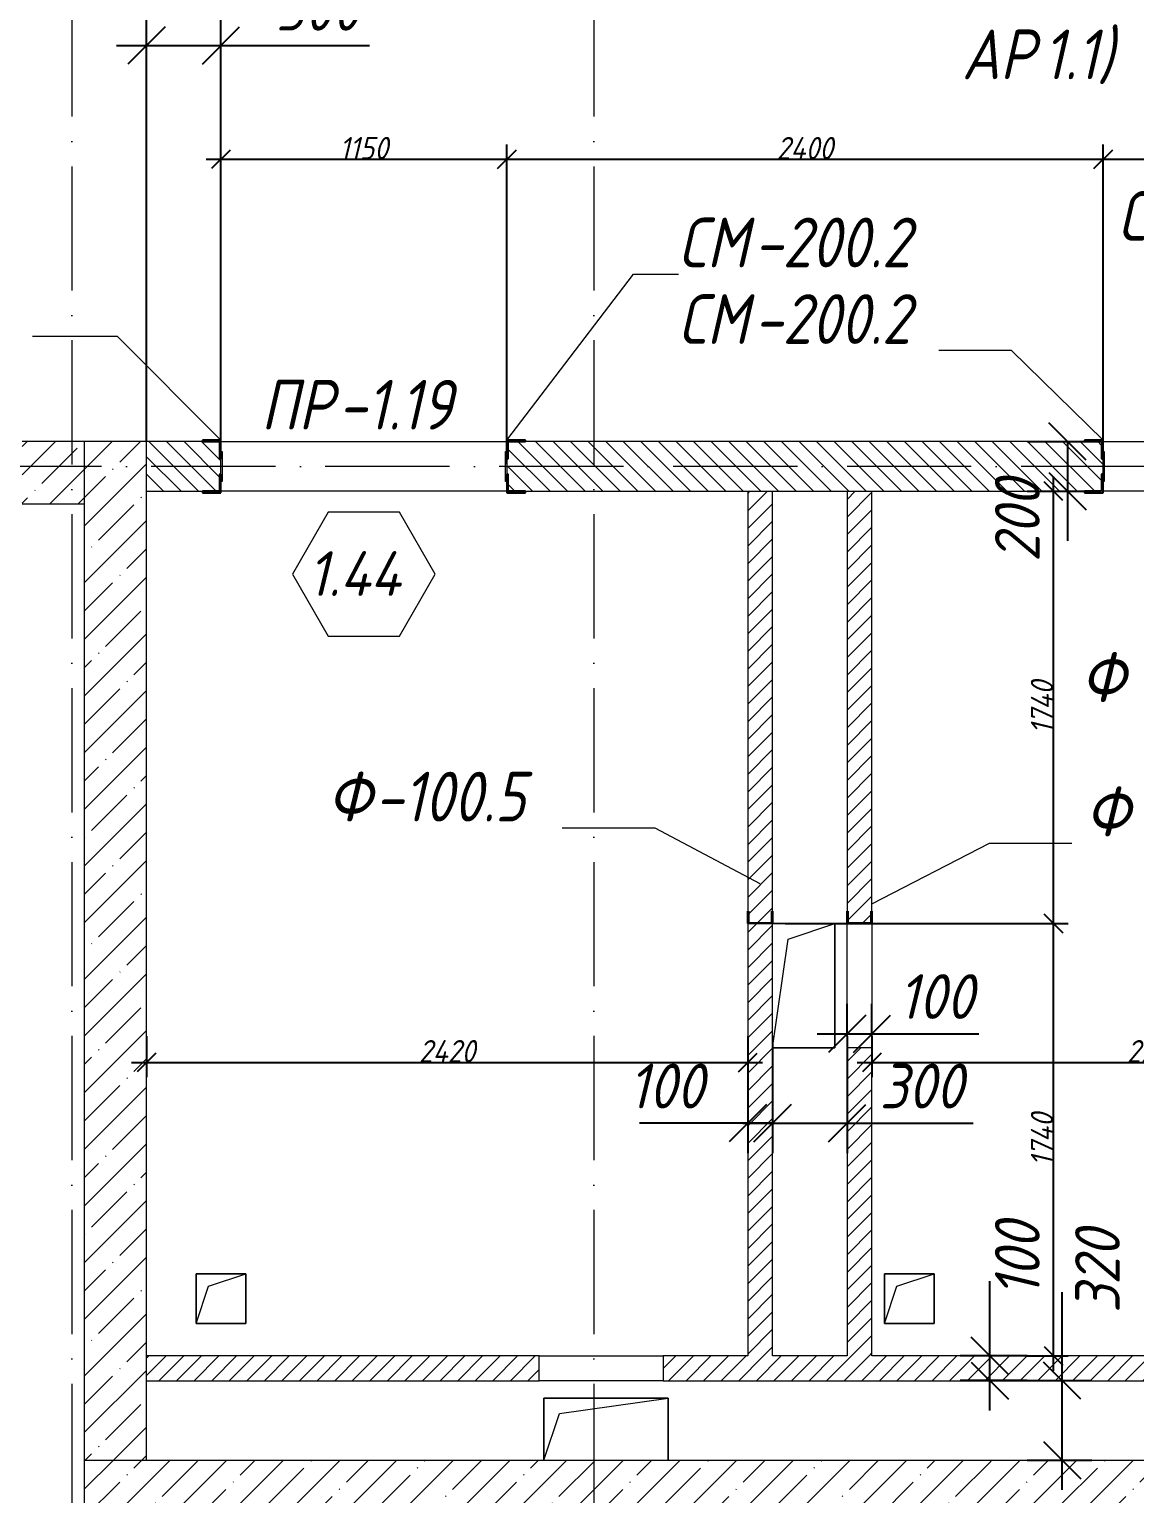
# Model space of a CAD drawing. Header units: millimetres. Extents: x -401725 to 250493, y 305116 to 802890.
# Drawn here: x -106222 to -101773, y 603663 to 609557 of the extents above; entities that cross this region are included whole.
import ezdxf

# ---------------------------------------------------------------- set-up
doc = ezdxf.new("R2010")
doc.units = ezdxf.units.MM
doc.linetypes.add('50_200_ШТРИХ_1Т_ш5_п1_п1_', pattern=[700, 500, -100, 0, -100])
for name, color, linetype, lineweight in [('A-____-____-DIMS', 7, 'Continuous', 9), ('A-DOOR-____-IDEN', 7, 'Continuous', 9), ('A-FLOR-____-OTLN', 7, 'Continuous', 9), ('A-GENM-____-IDEN', 7, 'Continuous', 9), ('A-GENM-____-MCUT', 7, 'Continuous', 25), ('A-GENM-____-OTLN', 7, 'Continuous', 9), ('A-GENM-____-OTLN-1', 7, 'Continuous', 25), ('A-WALL-____-MCUT-3', 7, 'Continuous', 9), ('A-WALL-FNSH-MCUT-1', 7, 'Continuous', 9), ('G-____-____-TEXT', 7, 'Continuous', 9), ('S-GRID-____-OTLN-1', 7, '50_200_ШТРИХ_1Т_ш5_п1_п1_', 9)]:
    doc.layers.add(name, color=color, linetype=linetype, lineweight=lineweight)
for name, color, linetype, lineweight, true_color in [('A-WALL-____-MCUT-4', 7, 'Continuous', 13, 0x000000), ('A-WALL-____-PATT-2', 7, 'Continuous', 9, 0x787878), ('A-WALL-____-PATT-3', 9, 'Continuous', 9, 0x808080), ('A-WALL-____-PATT-4', 9, 'Continuous', 9, 0x808080), ('I-WALL-____-OTLN-1', 7, 'Continuous', 9, 0x000000), ('I-WALL-____-OTLN-2', 7, 'Continuous', 9, 0x000000)]:
    doc.layers.add(name, color=color, linetype=linetype, lineweight=lineweight, true_color=true_color)
doc.styles.add('ISOCPEUR_I_10', font='isocpeui.ttf', dxfattribs={"width": 0.9, "height": 180})
doc.styles.add('ISOCPEUR_I_14', font='isocpeui.ttf', dxfattribs={"width": 0.9, "height": 180})
doc.styles.add('ISOCPEUR_I_2', font='isocpeui.ttf', dxfattribs={"width": 0.85, "height": 2.3})
doc.styles.add('ISOCPEUR_I_7', font='isocpeui.ttf', dxfattribs={"width": 0.9, "height": 90})
doc.dimstyles.new('ISO-1_8_0_9К_СРЕДНИЙ_Кладочные_2', dxfattribs={"dimscale": 304.8, "dimtxt": 89.638306, "dimasz": 0.246063, "dimexe": 0.19685, "dimexo": 0, "dimgap": 0, "dimtad": 1, "dimdec": 3, "dimrnd": 0.001, "dimdsep": 46, "dimtxsty": 'ISOCPEUR_I_7', "dimblk1": 'OBLIQUE', "dimblk2": 'OBLIQUE', "dimsah": 1, "dimcen": 0.09, "dimdle": 0.19685, "dimazin": 0, "dimtfac": 1, "dimtdec": 4, "dimtix": 1, "dimtmove": 1, "dimatfit": 3, "dimfxl": 1, "dimtvp": 1, "dimtolj": 1, "dimtzin": 0, "dimarcsym": 2})
doc.dimstyles.new('ISO-1_8_0_9К_СРЕДНИЙ_Кладочные_3', dxfattribs={"dimscale": 304.8, "dimtxt": 179.276612, "dimasz": 0.492126, "dimexe": 0.393701, "dimexo": 0, "dimgap": 0, "dimtad": 1, "dimdec": 3, "dimrnd": 0.001, "dimdsep": 46, "dimtxsty": 'ISOCPEUR_I_10', "dimblk1": 'OBLIQUE', "dimblk2": 'OBLIQUE', "dimsah": 1, "dimcen": 0.09, "dimdle": 0.393701, "dimazin": 0, "dimtfac": 1, "dimtdec": 4, "dimtix": 1, "dimtmove": 0, "dimatfit": 3, "dimfxl": 1, "dimtvp": 1, "dimtolj": 1, "dimtzin": 0, "dimarcsym": 2})
pattern_1 = [(45, (-175000.736, 544716.51), (-35.35534, 35.35534), [])]
pattern_2 = [(45, (-175000.74, 544716.51), (-114.04925, 114.04925), []), (45, (-174886.69, 544716.51), (-114.04925, 114.04925), [201.612, -40.322, 3.353, -36.97])]

# ---------------------------------------------------------------- blocks, each defined once
blk = doc.blocks.new('154_Фахверк_СКБ_Швеллер - Тип_100_4010-28107991-АР1_Кладочный план 1 этажа в осях 1-64_Ю-ЯЯ')
at = {"layer": 'A-GENM-____-MCUT'}
for p, q in [((125, 50), (175, 50)), ((125, -50), (125, 50)), ((128, 47), (128, -47)), ((175, 47), (128, 47)), ((175, 50), (175, 47)), ((175, -50), (125, -50)), ((128, -47), (175, -47)), ((175, -47), (175, -50))]:
    blk.add_line(p, q, dxfattribs=at)
blk = doc.blocks.new('154_Стойка_СКБ_Уголок - СМ-2230_200-28216496-АР1_Кладочный план 1 этажа в осях 1-64_Ю-ЯЯ')
at = {"layer": 'A-GENM-____-MCUT'}
for p, q in [((125, 156), (125, 81)), ((200, 156), (125, 156)), ((131, 81), (131, 150)), ((131, 150), (200, 150)), ((200, 150), (200, 156)), ((125, 81), (131, 81)), ((131, 19), (125, 19)), ((125, 19), (125, -56)), ((131, -50), (131, 19)), ((125, -56), (200, -56)), ((200, -50), (131, -50)), ((200, -56), (200, -50))]:
    blk.add_line(p, q, dxfattribs=at)
blk = doc.blocks.new('Стойка_Влож_Полоса боковая - Полоса-28213942-АР1_Кладочный план 1 этажа в осях 1-64_Ю-ЯЯ')
at = {"layer": 'A-GENM-____-OTLN'}
for p, q in [((-5, 60), (0, 60)), ((-5, -60), (-5, 60)), ((0, 31), (0, -31)), ((0, -60), (-5, -60))]:
    blk.add_line(p, q, dxfattribs=at)
blk = doc.blocks.new('AR_Отверстие прямоугольное _в плите_ - AR_Отверстие прямоугольное _в плите_-V202-АР1_Кладочный план 1 этажа в осях 1-64_Ю-ЯЯ')
at = {"layer": 'A-GENM-____-OTLN'}
for p, q in [((250, 125), (-250, 125)), ((-250, 125), (-250, -125)), ((-187.5, 62.5), (250, 125)), ((250, -125), (250, 125)), ((-250, -125), (-187.5, 62.5))]:
    blk.add_line(p, q, dxfattribs=at)
blk = doc.blocks.new('AR_Отверстие прямоугольное _в плите_ - AR_Отверстие прямоугольное _в плите_-30459597-АР1_Кладочный план 1 этажа в осях 1-64_Ю-ЯЯ')
at = {"layer": 'A-GENM-____-OTLN'}
for p, q in [((100, 100), (-100, 100)), ((-100, 100), (-100, -100)), ((-50, 50), (100, 100)), ((100, -100), (100, 100)), ((-100, -100), (-50, 50)), ((-100, -100), (100, -100))]:
    blk.add_line(p, q, dxfattribs=at)
blk = doc.blocks.new('AR_Отверстие прямоугольное _в плите_ - AR_Отверстие прямоугольное _в плите_-V192-АР1_Кладочный план 1 этажа в осях 1-64_Ю-ЯЯ')
at = {"layer": 'A-GENM-____-OTLN'}
for p, q in [((125, 250), (-125, 250)), ((-62.5, 187.5), (125, 250)), ((125, -250), (125, 250)), ((-125, -250), (-62.5, 187.5)), ((-125, -250), (125, -250))]:
    blk.add_line(p, q, dxfattribs=at)
blk = doc.blocks.new('Марка проема - марка проема-27336095-АР1_Кладочный план 1 этажа в осях 1-64_Ю-ЯЯ')
at = {"layer": 'A-DOOR-____-IDEN'}
for p, q in [((-1.439, 0.159), (-2.877, -2.333)), ((1.439, 0.159), (-1.439, 0.159)), ((2.877, -2.333), (1.439, 0.159)), ((-2.877, -2.333), (-1.439, -4.825)), ((1.439, -4.825), (2.877, -2.333)), ((-1.439, -4.825), (1.439, -4.825))]:
    blk.add_line(p, q, dxfattribs=at)
blk = doc.blocks.new('_Oblique')
at = {"color": 0, "linetype": 'ByBlock', "lineweight": -2}
blk.add_line((-0.5, -0.5), (0.5, 0.5), dxfattribs=at)
blk = doc.blocks.new('*D12300')
at = {"layer": 'A-____-____-DIMS', "color": 0, "lineweight": -2, "transparency": 16777216}
for p, q in [((-105750.7, 607897.6), (-105750.7, 609611.9)), ((-105450.7, 607903.6), (-105450.7, 609611.9)), ((-105870.7, 609491.9), (-105450.7, 609491.9)), ((-105450.7, 609491.9), (-104852.6, 609491.9))]:
    blk.add_line(p, q, dxfattribs=at)
at = {"layer": 'Defpoints', "color": 0, "transparency": 16777216}
for p in [(-105450.7, 609491.9), (-105750.7, 607897.6), (-105450.7, 607903.6)]:
    blk.add_point(p, dxfattribs=at)
at = {"layer": 'A-____-____-DIMS', "color": 0, "lineweight": -2, "transparency": 16777216, "xscale": 150, "yscale": 150, "zscale": 150, "rotation": 180}
blk.add_blockref('_Oblique', (-105750.7, 609491.9), dxfattribs=at)
at = {"layer": 'A-____-____-DIMS', "color": 0, "lineweight": -2, "transparency": 16777216, "xscale": 150, "yscale": 150, "zscale": 150}
blk.add_blockref('_Oblique', (-105450.7, 609491.9), dxfattribs=at)
at = {"layer": 'A-____-____-DIMS', "color": 0, "transparency": 16777216, "insert": (-105229.4, 609731.9), "char_height": 180, "width": 409.578, "attachment_point": 1, "line_spacing_factor": 1.149209, "style": 'ISOCPEUR_I_10'}
blk.add_mtext('\\A1;300', dxfattribs=at)
blk = doc.blocks.new('*D12301')
at = {"layer": 'A-____-____-DIMS', "color": 0, "lineweight": -2, "transparency": 16777216}
for p, q in [((-105450.7, 607903.6), (-105450.7, 609093.9)), ((-104300.7, 607807.1), (-104300.7, 609093.9)), ((-105510.7, 609033.9), (-104240.7, 609033.9))]:
    blk.add_line(p, q, dxfattribs=at)
at = {"layer": 'Defpoints', "color": 0, "transparency": 16777216}
for p in [(-104300.7, 609033.9), (-105450.7, 607903.6), (-104300.7, 607807.1)]:
    blk.add_point(p, dxfattribs=at)
at = {"layer": 'A-____-____-DIMS', "color": 0, "lineweight": -2, "transparency": 16777216, "xscale": 75, "yscale": 75, "zscale": 75, "rotation": 180}
blk.add_blockref('_Oblique', (-105450.7, 609033.9), dxfattribs=at)
at = {"layer": 'A-____-____-DIMS', "color": 0, "lineweight": -2, "transparency": 16777216, "xscale": 75, "yscale": 75, "zscale": 75}
blk.add_blockref('_Oblique', (-104300.7, 609033.9), dxfattribs=at)
at = {"layer": 'A-____-____-DIMS', "color": 0, "transparency": 16777216, "insert": (-104875.7, 609078.9), "char_height": 90, "width": 463.361, "attachment_point": 5, "style": 'ISOCPEUR_I_7'}
blk.add_mtext('\\A1;1150', dxfattribs=at)
blk = doc.blocks.new('*D12302')
at = {"layer": 'A-____-____-DIMS', "color": 0, "lineweight": -2, "transparency": 16777216}
for p, q in [((-104300.7, 607807.1), (-104300.7, 609093.9)), ((-101900.7, 607903.6), (-101900.7, 609093.9)), ((-104360.7, 609033.9), (-101840.7, 609033.9))]:
    blk.add_line(p, q, dxfattribs=at)
at = {"layer": 'Defpoints', "color": 0, "transparency": 16777216}
for p in [(-101900.7, 609033.9), (-101900.7, 607903.6), (-104300.7, 607807.1)]:
    blk.add_point(p, dxfattribs=at)
at = {"layer": 'A-____-____-DIMS', "color": 0, "lineweight": -2, "transparency": 16777216, "xscale": 75, "yscale": 75, "zscale": 75, "rotation": 180}
blk.add_blockref('_Oblique', (-104300.7, 609033.9), dxfattribs=at)
at = {"layer": 'A-____-____-DIMS', "color": 0, "lineweight": -2, "transparency": 16777216, "xscale": 75, "yscale": 75, "zscale": 75}
blk.add_blockref('_Oblique', (-101900.7, 609033.9), dxfattribs=at)
at = {"layer": 'A-____-____-DIMS', "color": 0, "transparency": 16777216, "insert": (-103100.7, 609078.9), "char_height": 90, "width": 562.653, "attachment_point": 5, "style": 'ISOCPEUR_I_7'}
blk.add_mtext('\\A1;2400', dxfattribs=at)
blk = doc.blocks.new('*D12303')
at = {"layer": 'A-____-____-DIMS', "color": 0, "lineweight": -2, "transparency": 16777216}
for p, q in [((-101900.7, 607903.6), (-101900.7, 609093.9)), ((-100750.7, 607903.6), (-100750.7, 609093.9)), ((-101960.7, 609033.9), (-100690.7, 609033.9))]:
    blk.add_line(p, q, dxfattribs=at)
at = {"layer": 'Defpoints', "color": 0, "transparency": 16777216}
for p in [(-100750.7, 609033.9), (-101900.7, 607903.6), (-100750.7, 607903.6)]:
    blk.add_point(p, dxfattribs=at)
at = {"layer": 'A-____-____-DIMS', "color": 0, "lineweight": -2, "transparency": 16777216, "xscale": 75, "yscale": 75, "zscale": 75, "rotation": 180}
blk.add_blockref('_Oblique', (-101900.7, 609033.9), dxfattribs=at)
at = {"layer": 'A-____-____-DIMS', "color": 0, "lineweight": -2, "transparency": 16777216, "xscale": 75, "yscale": 75, "zscale": 75}
blk.add_blockref('_Oblique', (-100750.7, 609033.9), dxfattribs=at)
at = {"layer": 'A-____-____-DIMS', "color": 0, "transparency": 16777216, "insert": (-101325.7, 609078.9), "char_height": 90, "width": 463.361, "attachment_point": 5, "style": 'ISOCPEUR_I_7'}
blk.add_mtext('\\A1;1150', dxfattribs=at)
blk = doc.blocks.new('*D12523')
at = {"layer": 'A-____-____-DIMS', "color": 0, "lineweight": -2, "transparency": 16777216}
for p, q in [((-105750.7, 605504.9), (-105750.7, 605338.8)), ((-103330.7, 605504.9), (-103330.7, 605338.8)), ((-105810.7, 605398.8), (-103270.7, 605398.8))]:
    blk.add_line(p, q, dxfattribs=at)
at = {"layer": 'Defpoints', "color": 0, "transparency": 16777216}
for p in [(-105750.7, 605504.9), (-103330.7, 605504.9), (-103330.7, 605398.8)]:
    blk.add_point(p, dxfattribs=at)
at = {"layer": 'A-____-____-DIMS', "color": 0, "lineweight": -2, "transparency": 16777216, "xscale": 75, "yscale": 75, "zscale": 75, "rotation": 180}
blk.add_blockref('_Oblique', (-105750.7, 605398.8), dxfattribs=at)
at = {"layer": 'A-____-____-DIMS', "color": 0, "lineweight": -2, "transparency": 16777216, "xscale": 75, "yscale": 75, "zscale": 75}
blk.add_blockref('_Oblique', (-103330.7, 605398.8), dxfattribs=at)
at = {"layer": 'A-____-____-DIMS', "color": 0, "transparency": 16777216, "insert": (-104540.7, 605443.8), "char_height": 90, "width": 562.653, "attachment_point": 5, "style": 'ISOCPEUR_I_7'}
blk.add_mtext('\\A1;2420', dxfattribs=at)
blk = doc.blocks.new('*D12524')
at = {"layer": 'A-____-____-DIMS', "color": 0, "lineweight": -2, "transparency": 16777216}
for p, q in [((-103330.7, 605504.9), (-103330.7, 605033.6)), ((-103230.7, 605504.9), (-103230.7, 605033.6)), ((-103330.7, 605153.6), (-103766.9, 605153.6)), ((-103230.7, 605153.6), (-103450.7, 605153.6))]:
    blk.add_line(p, q, dxfattribs=at)
at = {"layer": 'Defpoints', "color": 0, "transparency": 16777216}
for p in [(-103330.7, 605504.9), (-103230.7, 605504.9), (-103230.7, 605153.6)]:
    blk.add_point(p, dxfattribs=at)
at = {"layer": 'A-____-____-DIMS', "color": 0, "lineweight": -2, "transparency": 16777216, "xscale": 150, "yscale": 150, "zscale": 150, "rotation": 180}
blk.add_blockref('_Oblique', (-103330.7, 605153.6), dxfattribs=at)
at = {"layer": 'A-____-____-DIMS', "color": 0, "lineweight": -2, "transparency": 16777216, "xscale": 150, "yscale": 150, "zscale": 150}
blk.add_blockref('_Oblique', (-103230.7, 605153.6), dxfattribs=at)
at = {"layer": 'A-____-____-DIMS', "color": 0, "transparency": 16777216, "insert": (-103810.7, 605393.6), "char_height": 180, "width": 368.207, "attachment_point": 1, "line_spacing_factor": 1.149209, "style": 'ISOCPEUR_I_10'}
blk.add_mtext('\\A1;100', dxfattribs=at)
blk = doc.blocks.new('*D12525')
at = {"layer": 'A-____-____-DIMS', "color": 0, "lineweight": -2, "transparency": 16777216}
for p, q in [((-103230.7, 605504.9), (-103230.7, 605033.6)), ((-102930.7, 605504.9), (-102930.7, 605033.6)), ((-103350.7, 605153.6), (-102930.7, 605153.6)), ((-102930.7, 605153.6), (-102422.9, 605153.6))]:
    blk.add_line(p, q, dxfattribs=at)
at = {"layer": 'Defpoints', "color": 0, "transparency": 16777216}
for p in [(-103230.7, 605504.9), (-102930.7, 605504.9), (-102930.7, 605153.6)]:
    blk.add_point(p, dxfattribs=at)
at = {"layer": 'A-____-____-DIMS', "color": 0, "lineweight": -2, "transparency": 16777216, "xscale": 150, "yscale": 150, "zscale": 150, "rotation": 180}
blk.add_blockref('_Oblique', (-103230.7, 605153.6), dxfattribs=at)
at = {"layer": 'A-____-____-DIMS', "color": 0, "lineweight": -2, "transparency": 16777216, "xscale": 150, "yscale": 150, "zscale": 150}
blk.add_blockref('_Oblique', (-102930.7, 605153.6), dxfattribs=at)
at = {"layer": 'A-____-____-DIMS', "color": 0, "transparency": 16777216, "insert": (-102799.8, 605393.6), "char_height": 180, "width": 409.578, "attachment_point": 1, "line_spacing_factor": 1.149209, "style": 'ISOCPEUR_I_10'}
blk.add_mtext('\\A1;300', dxfattribs=at)
blk = doc.blocks.new('*D12526')
at = {"layer": 'A-____-____-DIMS', "color": 0, "lineweight": -2, "transparency": 16777216}
for p, q in [((-102930.7, 605504.9), (-102930.7, 605633.9)), ((-102830.7, 605504.9), (-102830.7, 605633.9)), ((-103050.7, 605513.9), (-102830.7, 605513.9)), ((-102830.7, 605513.9), (-102400.2, 605513.9))]:
    blk.add_line(p, q, dxfattribs=at)
at = {"layer": 'Defpoints', "color": 0, "transparency": 16777216}
for p in [(-102830.7, 605513.9), (-102930.7, 605504.9), (-102830.7, 605504.9)]:
    blk.add_point(p, dxfattribs=at)
at = {"layer": 'A-____-____-DIMS', "color": 0, "lineweight": -2, "transparency": 16777216, "xscale": 150, "yscale": 150, "zscale": 150, "rotation": 180}
blk.add_blockref('_Oblique', (-102930.7, 605513.9), dxfattribs=at)
at = {"layer": 'A-____-____-DIMS', "color": 0, "lineweight": -2, "transparency": 16777216, "xscale": 150, "yscale": 150, "zscale": 150}
blk.add_blockref('_Oblique', (-102830.7, 605513.9), dxfattribs=at)
at = {"layer": 'A-____-____-DIMS', "color": 0, "transparency": 16777216, "insert": (-102724.6, 605753.9), "char_height": 180, "width": 368.207, "attachment_point": 1, "line_spacing_factor": 1.149209, "style": 'ISOCPEUR_I_10'}
blk.add_mtext('\\A1;100', dxfattribs=at)
blk = doc.blocks.new('*D12527')
at = {"layer": 'A-____-____-DIMS', "color": 0, "lineweight": -2, "transparency": 16777216}
for p, q in [((-102830.7, 605504.9), (-102830.7, 605338.8)), ((-100550.7, 605504.9), (-100550.7, 605338.8)), ((-102890.7, 605398.8), (-100490.7, 605398.8))]:
    blk.add_line(p, q, dxfattribs=at)
at = {"layer": 'Defpoints', "color": 0, "transparency": 16777216}
for p in [(-102830.7, 605504.9), (-100550.7, 605504.9), (-100550.7, 605398.8)]:
    blk.add_point(p, dxfattribs=at)
at = {"layer": 'A-____-____-DIMS', "color": 0, "lineweight": -2, "transparency": 16777216, "xscale": 75, "yscale": 75, "zscale": 75, "rotation": 180}
blk.add_blockref('_Oblique', (-102830.7, 605398.8), dxfattribs=at)
at = {"layer": 'A-____-____-DIMS', "color": 0, "lineweight": -2, "transparency": 16777216, "xscale": 75, "yscale": 75, "zscale": 75}
blk.add_blockref('_Oblique', (-100550.7, 605398.8), dxfattribs=at)
at = {"layer": 'A-____-____-DIMS', "color": 0, "transparency": 16777216, "insert": (-101690.7, 605443.8), "char_height": 90, "width": 546.104, "attachment_point": 5, "style": 'ISOCPEUR_I_7'}
blk.add_mtext('\\A1;2280', dxfattribs=at)
blk = doc.blocks.new('*D12528')
at = {"layer": 'A-____-____-DIMS', "color": 0, "lineweight": -2, "transparency": 16777216}
for p, q in [((-102065.3, 604117.6), (-102065.3, 604474.4)), ((-102206.6, 604117.6), (-101945.3, 604117.6)), ((-102065.3, 603677.6), (-102065.3, 604117.6)), ((-102206.6, 603797.6), (-101945.3, 603797.6))]:
    blk.add_line(p, q, dxfattribs=at)
at = {"layer": 'Defpoints', "color": 0, "transparency": 16777216}
for p in [(-102206.6, 604117.6), (-102065.3, 604117.6), (-102206.6, 603797.6)]:
    blk.add_point(p, dxfattribs=at)
at = {"layer": 'A-____-____-DIMS', "color": 0, "lineweight": -2, "transparency": 16777216, "xscale": 150, "yscale": 150, "zscale": 150}
for p, rotation in [((-102065.3, 604117.6), 90), ((-102065.3, 603797.6), 270)]:
    blk.add_blockref('_Oblique', p, dxfattribs=dict(at, rotation=rotation))
at = {"layer": 'A-____-____-DIMS', "color": 0, "transparency": 16777216, "insert": (-102013.2, 604389.6), "char_height": 180, "width": 409.578, "attachment_point": 1, "rotation": 90, "line_spacing_factor": 1.149209, "style": 'ISOCPEUR_I_10'}
blk.add_mtext('\\A1;320', dxfattribs=at)
blk = doc.blocks.new('*D12529')
at = {"layer": 'A-____-____-DIMS', "color": 0, "lineweight": -2, "transparency": 16777216}
for p, q in [((-102356, 604217.6), (-102356, 604518)), ((-102206.6, 604217.6), (-102476, 604217.6)), ((-102356, 603997.6), (-102356, 604217.6)), ((-102206.6, 604117.6), (-102476, 604117.6))]:
    blk.add_line(p, q, dxfattribs=at)
at = {"layer": 'Defpoints', "color": 0, "transparency": 16777216}
for p in [(-102356, 604217.6), (-102206.6, 604217.6), (-102206.6, 604117.6)]:
    blk.add_point(p, dxfattribs=at)
at = {"layer": 'A-____-____-DIMS', "color": 0, "lineweight": -2, "transparency": 16777216, "xscale": 150, "yscale": 150, "zscale": 150}
for p, rotation in [((-102356, 604217.6), 90), ((-102356, 604117.6), 270)]:
    blk.add_blockref('_Oblique', p, dxfattribs=dict(at, rotation=rotation))
at = {"layer": 'A-____-____-DIMS', "color": 0, "transparency": 16777216, "insert": (-102335.7, 604453.9), "char_height": 180, "width": 368.207, "attachment_point": 1, "rotation": 90, "line_spacing_factor": 1.149209, "style": 'ISOCPEUR_I_10'}
blk.add_mtext('\\A1;100', dxfattribs=at)
blk = doc.blocks.new('*D12530')
at = {"layer": 'A-____-____-DIMS', "color": 0, "lineweight": -2, "transparency": 16777216}
for p, q in [((-102100.5, 604157.6), (-102100.5, 606017.6)), ((-103180.7, 605957.6), (-102040.5, 605957.6)), ((-102206.6, 604217.6), (-102040.5, 604217.6))]:
    blk.add_line(p, q, dxfattribs=at)
at = {"layer": 'Defpoints', "color": 0, "transparency": 16777216}
for p in [(-103180.7, 605957.6), (-102100.5, 605957.6), (-102206.6, 604217.6)]:
    blk.add_point(p, dxfattribs=at)
at = {"layer": 'A-____-____-DIMS', "color": 0, "lineweight": -2, "transparency": 16777216, "xscale": 75, "yscale": 75, "zscale": 75}
for p, rotation in [((-102100.5, 605957.6), 90), ((-102100.5, 604217.6), 270)]:
    blk.add_blockref('_Oblique', p, dxfattribs=dict(at, rotation=rotation))
at = {"layer": 'A-____-____-DIMS', "color": 0, "transparency": 16777216, "insert": (-102146.1, 605087.6), "char_height": 90, "width": 521.281, "attachment_point": 5, "rotation": 90, "style": 'ISOCPEUR_I_7'}
blk.add_mtext('\\A1;1740', dxfattribs=at)
blk = doc.blocks.new('*D12531')
at = {"layer": 'A-____-____-DIMS', "color": 0, "lineweight": -2, "transparency": 16777216}
for p, q in [((-102100.5, 605897.6), (-102100.5, 607757.6)), ((-102206.6, 607697.6), (-102040.5, 607697.6)), ((-103180.7, 605957.6), (-102040.5, 605957.6))]:
    blk.add_line(p, q, dxfattribs=at)
at = {"layer": 'Defpoints', "color": 0, "transparency": 16777216}
for p in [(-102206.6, 607697.6), (-102100.5, 607697.6), (-103180.7, 605957.6)]:
    blk.add_point(p, dxfattribs=at)
at = {"layer": 'A-____-____-DIMS', "color": 0, "lineweight": -2, "transparency": 16777216, "xscale": 75, "yscale": 75, "zscale": 75}
for p, rotation in [((-102100.5, 607697.6), 90), ((-102100.5, 605957.6), 270)]:
    blk.add_blockref('_Oblique', p, dxfattribs=dict(at, rotation=rotation))
at = {"layer": 'A-____-____-DIMS', "color": 0, "transparency": 16777216, "insert": (-102146.1, 606827.6), "char_height": 90, "width": 521.281, "attachment_point": 5, "rotation": 90, "style": 'ISOCPEUR_I_7'}
blk.add_mtext('\\A1;1740', dxfattribs=at)
blk = doc.blocks.new('*D12532')
at = {"layer": 'A-____-____-DIMS', "color": 0, "lineweight": -2, "transparency": 16777216}
for p, q in [((-102206.6, 607897.6), (-101923.6, 607897.6)), ((-102043.6, 607897.6), (-102043.6, 607577.6)), ((-102206.6, 607697.6), (-101923.6, 607697.6)), ((-102043.6, 607697.6), (-102043.6, 607497.8))]:
    blk.add_line(p, q, dxfattribs=at)
at = {"layer": 'Defpoints', "color": 0, "transparency": 16777216}
for p in [(-102206.6, 607897.6), (-102043.6, 607897.6), (-102206.6, 607697.6)]:
    blk.add_point(p, dxfattribs=at)
at = {"layer": 'A-____-____-DIMS', "color": 0, "lineweight": -2, "transparency": 16777216, "xscale": 150, "yscale": 150, "zscale": 150}
for p, rotation in [((-102043.6, 607897.6), 90), ((-102043.6, 607697.6), 270)]:
    blk.add_blockref('_Oblique', p, dxfattribs=dict(at, rotation=rotation))
at = {"layer": 'A-____-____-DIMS', "color": 0, "transparency": 16777216, "insert": (-102335.7, 607413), "char_height": 180, "width": 409.578, "attachment_point": 1, "rotation": 90, "line_spacing_factor": 1.149209, "style": 'ISOCPEUR_I_10'}
blk.add_mtext('\\A1;200', dxfattribs=at)

msp = doc.modelspace()

# ---------------------------------------------------------------- hatches: boundary and pattern name
at = {"layer": 'A-WALL-____-PATT-2'}
h = msp.add_hatch(dxfattribs=at)
h.set_pattern_fill('FP_2', color=256, style=0, pattern_type=2)
h.set_pattern_definition(pattern_2)
h.paths.add_polyline_path([(-107850.7357, 607647.5526), (-107851.6359, 607897.5526), (-108050.7357, 607897.5526), (-108050.7357, 607647.5526), (-107851.6359, 607647.5526)], flags=0)
h.paths.add_polyline_path([(-106000.7357, 607647.5526), (-106000.7357, 607897.5526), (-106250.7357, 607897.5526), (-106250.7357, 607647.5526)], flags=0)
h = msp.add_hatch(dxfattribs=at)
h.set_pattern_fill('FP_2', color=256, style=0, pattern_type=2)
h.set_pattern_definition(pattern_2)
h.paths.add_polyline_path([(-106000.7357, 603797.5526), (-105750.7357, 603797.5526), (-105750.7357, 607897.5526), (-106000.7357, 607897.5526), (-106000.7357, 605170.4395)], flags=0)
h = msp.add_hatch(dxfattribs=at)
h.set_pattern_fill('FP_2', color=256, style=0, pattern_type=2)
h.set_pattern_definition(pattern_2)
h.paths.add_polyline_path([(-100550.7357, 603547.5526), (-100550.7357, 603797.5526), (-106000.7357, 603797.5526), (-106000.7357, 603547.5526), (-100781.7788, 603547.5526)], flags=0)
at = {"layer": 'A-WALL-____-PATT-3'}
h = msp.add_hatch(dxfattribs=at)
h.set_pattern_fill('FP_6', color=256, style=0, pattern_type=2)
h.set_pattern_definition([(135, (-175000.736, 544716.51), (-35.35534, -35.35534), [])])
h.paths.add_polyline_path([(-104225.7357, 607697.5526), (-101906.7357, 607697.5526), (-101906.7357, 607766.5526), (-101900.7357, 607766.5526), (-101900.7357, 607828.5526), (-101906.7357, 607828.5526), (-101906.7357, 607897.5526), (-104294.7357, 607897.5526), (-104294.7357, 607828.5526), (-104300.7357, 607828.5526), (-104300.7357, 607766.5526), (-104294.7357, 607766.5526), (-104294.7357, 607697.5526)], flags=0)
h.paths.add_polyline_path([(-100550.7357, 607697.5526), (-100550.7357, 607897.5526), (-100744.7357, 607897.5526), (-100744.7357, 607828.5526), (-100750.7357, 607828.5526), (-100750.7357, 607766.5526), (-100744.7357, 607766.5526), (-100744.7357, 607697.5526), (-100675.7357, 607697.5526)], flags=0)
h.paths.add_polyline_path([(-105525.7357, 607697.5526), (-105456.7357, 607697.5526), (-105456.7357, 607766.5526), (-105450.7357, 607766.5526), (-105450.7357, 607828.5526), (-105456.7357, 607828.5526), (-105456.7357, 607897.5526), (-105750.7357, 607897.5526), (-105750.7357, 607697.5526)], flags=0)
at = {"layer": 'A-WALL-____-PATT-4'}
h = msp.add_hatch(dxfattribs=at)
h.set_pattern_fill('FP_5', color=256, style=0, pattern_type=2)
h.set_pattern_definition(pattern_1)
h.paths.add_polyline_path([(-103230.7357, 604217.5526), (-103230.7357, 605957.5526), (-103330.7357, 605957.5526), (-103330.7357, 604217.5526)], flags=0)
h.paths.add_polyline_path([(-103327.7357, 605960.5526), (-103233.7357, 605960.5526), (-103233.7357, 606007.5526), (-103230.7357, 606007.5526), (-103230.7357, 607697.5526), (-103330.7357, 607697.5526), (-103330.7357, 606007.5526), (-103327.7357, 606007.5526)], flags=0)
h = msp.add_hatch(dxfattribs=at)
h.set_pattern_fill('FP_5', color=256, style=0, pattern_type=2)
h.set_pattern_definition(pattern_1)
h.paths.add_polyline_path([(-102830.7357, 604217.5526), (-102830.7357, 605457.5526), (-102930.7357, 605457.5526), (-102930.7357, 604217.5526)], flags=0)
h.paths.add_polyline_path([(-102833.7357, 605960.5526), (-102833.6093, 606007.5526), (-102830.7357, 606007.5526), (-102830.7357, 607697.5526), (-102930.7357, 607697.5526), (-102930.7357, 606007.5526), (-102927.7357, 606007.5526), (-102927.7357, 605960.5526)], flags=0)
h = msp.add_hatch(dxfattribs=at)
h.set_pattern_fill('FP_5', color=256, style=0, pattern_type=2)
h.set_pattern_definition(pattern_1)
h.paths.add_polyline_path([(-100550.7357, 604117.5526), (-100550.7357, 604217.5526), (-103670.7357, 604217.5526), (-103670.7357, 604117.5526), (-100781.7788, 604117.5526)], flags=0)
h.paths.add_polyline_path([(-104170.7357, 604117.5526), (-104170.7357, 604217.5526), (-105750.7357, 604217.5526), (-105750.7357, 604117.5526), (-104316.7074, 604117.5526)], flags=0)

# ---------------------------------------------------------------- linework, layer by layer
at = {"layer": 'A-FLOR-____-OTLN'}
for p, q in [((-105450.7357, 607897.5526), (-104300.7357, 607897.5526)), ((-101900.7357, 607897.5526), (-100750.7357, 607897.5526)), ((-103230.7357, 605957.5526), (-102980.7357, 605957.5526)), ((-102980.7357, 605957.5526), (-102980.7357, 605457.5526)), ((-102980.7357, 605457.5526), (-103230.7357, 605457.5526)), ((-105550.7357, 604547.5526), (-105350.7357, 604547.5526)), ((-105550.7357, 604347.5526), (-105550.7357, 604547.5526)), ((-105350.7357, 604547.5526), (-105350.7357, 604347.5526)), ((-102780.7357, 604547.5526), (-102580.7357, 604547.5526)), ((-102780.7357, 604347.5526), (-102780.7357, 604547.5526)), ((-102580.7357, 604547.5526), (-102580.7357, 604347.5526)), ((-105350.7357, 604347.5526), (-105550.7357, 604347.5526)), ((-102580.7357, 604347.5526), (-102780.7357, 604347.5526)), ((-104150.7357, 604047.5526), (-103650.7357, 604047.5526)), ((-104150.7357, 603797.5526), (-104150.7357, 604047.5526)), ((-103650.7357, 604047.5526), (-103650.7357, 603797.5526))]:
    msp.add_line(p, q, dxfattribs=at)
at = {"layer": 'A-GENM-____-IDEN'}
for p, q in [((-104300.7357, 607903.5526), (-103790.0054, 608572.1058)), ((-103790.0054, 608572.1058), (-103609.9009, 608572.1058)), ((-105867.6787, 608320.2391), (-106209.6216, 608320.2391)), ((-105450.7357, 607903.5526), (-105867.6787, 608320.2391)), ((-102268.809, 608263.851), (-102561.8823, 608263.851)), ((-101900.7357, 607903.5526), (-102268.809, 608263.851)), ((-103703.8185, 606341.4869), (-104076.9012, 606341.4869)), ((-103280.7357, 606117.5526), (-103703.8185, 606341.4869)), ((-102830.7357, 606037.5526), (-102357.4384, 606281.6201)), ((-102357.4384, 606281.6201), (-102026.3248, 606281.6201))]:
    msp.add_line(p, q, dxfattribs=at)
at = {"layer": 'A-WALL-____-MCUT-3'}
for p, q in [((-105750.7357, 607897.5526), (-106250.7357, 607897.5526)), ((-106000.7357, 607897.5526), (-106000.7357, 603547.5526)), ((-105750.7357, 603797.5526), (-105750.7357, 607897.5526)), ((-106250.7357, 607647.5526), (-106000.7357, 607647.5526)), ((-106000.7357, 603797.5526), (-100550.7357, 603797.5526))]:
    msp.add_line(p, q, dxfattribs=at)
at = {"layer": 'A-WALL-____-MCUT-4'}
for p, q in [((-105525.7357, 607897.5526), (-105750.7357, 607897.5526)), ((-101975.7357, 607897.5526), (-104225.7357, 607897.5526)), ((-105750.7357, 607697.5526), (-105525.7357, 607697.5526)), ((-104225.7357, 607697.5526), (-101975.7357, 607697.5526))]:
    msp.add_line(p, q, dxfattribs=at)
at = {"layer": 'A-WALL-FNSH-MCUT-1'}
for p, q in [((-103330.7357, 607697.5526), (-103330.7357, 606007.5526)), ((-103230.7357, 606007.5526), (-103230.7357, 607697.5526)), ((-102930.7357, 607697.5526), (-102930.7357, 606007.5526)), ((-102830.7357, 606007.5526), (-102830.7357, 607697.5526)), ((-103330.7357, 605957.5526), (-103330.7357, 604217.5526)), ((-103230.7357, 604217.5526), (-103230.7357, 605957.5526)), ((-102930.7357, 605457.5526), (-102930.7357, 604217.5526)), ((-102830.7357, 605457.5526), (-102930.7357, 605457.5526)), ((-102830.7357, 604217.5526), (-102830.7357, 605457.5526)), ((-104170.7357, 604217.5526), (-105750.7357, 604217.5526)), ((-104170.7357, 604117.5526), (-104170.7357, 604217.5526)), ((-103330.7357, 604217.5526), (-103670.7357, 604217.5526)), ((-103670.7357, 604217.5526), (-103670.7357, 604117.5526)), ((-102930.7357, 604217.5526), (-103230.7357, 604217.5526)), ((-100550.7357, 604217.5526), (-102830.7357, 604217.5526)), ((-105750.7357, 604117.5526), (-104170.7357, 604117.5526)), ((-103670.7357, 604117.5526), (-100550.7357, 604117.5526))]:
    msp.add_line(p, q, dxfattribs=at)
at = {"layer": 'I-WALL-____-OTLN-1'}
for p, q in [((-105450.7357, 607897.5526), (-104300.7357, 607897.5526)), ((-101900.7357, 607897.5526), (-100750.7357, 607897.5526)), ((-104300.7357, 607697.5526), (-105450.7357, 607697.5526)), ((-100750.7357, 607697.5526), (-101900.7357, 607697.5526))]:
    msp.add_line(p, q, dxfattribs=at)
at = {"layer": 'I-WALL-____-OTLN-2'}
for p, q in [((-102930.7357, 605457.5526), (-102930.7357, 605957.5526)), ((-102830.7357, 605957.5526), (-102830.7357, 605457.5526)), ((-104170.7357, 604217.5526), (-103670.7357, 604217.5526)), ((-103670.7357, 604117.5526), (-104170.7357, 604117.5526))]:
    msp.add_line(p, q, dxfattribs=at)
at = {"layer": 'S-GRID-____-OTLN-1'}
for p, q in [((-106050.7357, 635609.362), (-106050.7357, 597608.0984)), ((-103950.7357, 635609.362), (-103950.7357, 584985.5274)), ((-70926.3291, 607797.5526), (-179669.5059, 607797.5526))]:
    msp.add_line(p, q, dxfattribs=at)

# ---------------------------------------------------------------- block references
at = {"layer": 'A-DOOR-____-IDEN', "xscale": 99.99999999999993, "yscale": 99.99999999999993, "zscale": 99.99999999999993}
msp.add_blockref('Марка проема - марка проема-27336095-АР1_Кладочный план 1 этажа в осях 1-64_Ю-ЯЯ', (-104875.7357, 607597.5526), dxfattribs=at)
at = {"layer": 'A-GENM-____-OTLN', "rotation": 180}
for p in [(-105450.7357, 607797.5526), (-101900.7357, 607797.5526)]:
    msp.add_blockref('Стойка_Влож_Полоса боковая - Полоса-28213942-АР1_Кладочный план 1 этажа в осях 1-64_Ю-ЯЯ', p, dxfattribs=at)
at = {"layer": 'A-GENM-____-OTLN'}
for name, p in [('Стойка_Влож_Полоса боковая - Полоса-28213942-АР1_Кладочный план 1 этажа в осях 1-64_Ю-ЯЯ', (-104300.7357, 607797.5526)), ('AR_Отверстие прямоугольное _в плите_ - AR_Отверстие прямоугольное _в плите_-V192-АР1_Кладочный план 1 этажа в осях 1-64_Ю-ЯЯ', (-103105.7357, 605707.5526)), ('AR_Отверстие прямоугольное _в плите_ - AR_Отверстие прямоугольное _в плите_-30459597-АР1_Кладочный план 1 этажа в осях 1-64_Ю-ЯЯ', (-105450.7357, 604447.5526)), ('AR_Отверстие прямоугольное _в плите_ - AR_Отверстие прямоугольное _в плите_-30459597-АР1_Кладочный план 1 этажа в осях 1-64_Ю-ЯЯ', (-102680.7357, 604447.5526)), ('AR_Отверстие прямоугольное _в плите_ - AR_Отверстие прямоугольное _в плите_-V202-АР1_Кладочный план 1 этажа в осях 1-64_Ю-ЯЯ', (-103900.7357, 603922.5526))]:
    msp.add_blockref(name, p, dxfattribs=at)
at = {"layer": 'A-GENM-____-OTLN-1'}
for name, p, rotation in [('154_Стойка_СКБ_Уголок - СМ-2230_200-28216496-АР1_Кладочный план 1 этажа в осях 1-64_Ю-ЯЯ', (-105325.7357, 607847.5526), 180), ('154_Стойка_СКБ_Уголок - СМ-2230_200-28216496-АР1_Кладочный план 1 этажа в осях 1-64_Ю-ЯЯ', (-101775.7357, 607847.5526), 180), ('154_Фахверк_СКБ_Швеллер - Тип_100_4010-28107991-АР1_Кладочный план 1 этажа в осях 1-64_Ю-ЯЯ', (-103280.7357, 605832.5526), 89.99999999999987), ('154_Фахверк_СКБ_Швеллер - Тип_100_4010-28107991-АР1_Кладочный план 1 этажа в осях 1-64_Ю-ЯЯ', (-102880.7357, 605832.5526), 89.9999999999999)]:
    msp.add_blockref(name, p, dxfattribs=dict(at, rotation=rotation))
msp.add_blockref('154_Стойка_СКБ_Уголок - СМ-2230_200-28216496-АР1_Кладочный план 1 этажа в осях 1-64_Ю-ЯЯ', (-104425.7357, 607747.5526), dxfattribs=at)

# ---------------------------------------------------------------- texts
at = {"layer": 'A-DOOR-____-IDEN', "attachment_point": 1}
for s, insert, char_height, width, style in [('ПР', (-105289.9561, 608146.0721), 200, 375.18975, 'ISOCPEUR_I_2'), ('-1.19', (-104980.3936, 608146.0721), 200, 620.506125, 'ISOCPEUR_I_2'), ('1.44', (-105100.9248, 607456.3721), 180, 497.847937, 'ISOCPEUR_I_14')]:
    msp.add_mtext(s, dxfattribs=dict(at, insert=insert, char_height=char_height, width=width, style=style))
at = {"layer": 'A-GENM-____-IDEN', "char_height": 200, "attachment_point": 1, "style": 'ISOCPEUR_I_2'}
for s, insert, width in [('СМ', (-101840.813, 608906.1131), 367.974562), ('СМ', (-103609.9009, 608799.2219), 367.974562), ('-200.2', (-103306.2915, 608799.2219), 865.8225), ('СМ', (-103609.9009, 608490.9671), 367.974562), ('-200.2', (-103306.2915, 608490.9671), 865.8225), ('\\fISOCPEUR|b0|i1|c204|p34|;\\W.9;Ф', (-101990.8815, 607049.5004), 230.886), ('\\fISOCPEUR|b0|i1|c204|p34|;\\W.9;Ф', (-105023.4579, 606568.6031), 230.886), ('-100.5', (-104832.9579, 606568.6031), 822.531375), ('\\fISOCPEUR|b0|i1|c204|p34|;\\W.9;Ф', (-101972.8815, 606508.7363), 230.886)]:
    msp.add_mtext(s, dxfattribs=dict(at, insert=insert, width=width))
at = {"layer": 'G-____-____-TEXT', "char_height": 200, "width": 396.835312, "attachment_point": 1, "style": 'ISOCPEUR_I_2'}
for s, insert in [('АР', (-102469.2957, 609556.4435)), ('1.1)', (-102141.8738, 609556.4435))]:
    msp.add_mtext(s, dxfattribs=dict(at, insert=insert))

# ---------------------------------------------------------------- dimensions: what is measured, and where the dimension line sits
at = {"layer": 'A-____-____-DIMS'}
for base, p1, p2, override, picture, middle in [((-105450.7357, 609491.9413), (-105750.7357, 607897.5526), (-105450.7357, 607903.5526), {"dimpost": '<>', "dimfxl": 300.059994}, '*D12300', (-105024.6563, 609491.9413)), ((-102830.7357, 605513.9473), (-102930.7357, 605504.8513), (-102830.7357, 605504.8513), {"dimpost": '<>', "dimfxl": 100}, '*D12526', (-102540.4584, 605513.9473)), ((-103230.7357, 605153.5968), (-103330.7357, 605504.8513), (-103230.7357, 605504.8513), {"dimpost": '<>', "dimfxl": 100}, '*D12524', (-103626.6249, 605153.5968)), ((-102930.7357, 605153.5968), (-103230.7357, 605504.8513), (-102930.7357, 605504.8513), {"dimpost": '<>', "dimfxl": 300}, '*D12525', (-102594.9986, 605153.5968))]:
    dim = msp.add_linear_dim(base=base, p1=p1, p2=p2, dimstyle='ISO-1_8_0_9К_СРЕДНИЙ_Кладочные_3', override=override, dxfattribs=at)
    dim.commit()
    dim.dimension.update_dxf_attribs({"geometry": picture, "text_midpoint": middle, "dimtype": 160})
for base, p1, p2, override, picture, middle in [((-104300.7357, 609033.891), (-105450.7357, 607903.5526), (-104300.7357, 607807.1131), {"dimpost": '<>', "dimfxl": 1154.03664}, '*D12301', (-104875.7357, 609078.891)), ((-101900.7357, 609033.891), (-104300.7357, 607807.1131), (-101900.7357, 607903.5526), {"dimpost": '<>', "dimfxl": 2401.936836}, '*D12302', (-103100.7357, 609078.891)), ((-100750.7357, 609033.891), (-101900.7357, 607903.5526), (-100750.7357, 607903.5526), {"dimpost": '<>', "dimfxl": 1150}, '*D12303', (-101325.7357, 609078.891)), ((-103330.7357, 605398.7853), (-105750.7357, 605504.8513), (-103330.7357, 605504.8513), {"dimpost": '<>', "dimfxl": 2420}, '*D12523', (-104540.7357, 605443.7853)), ((-100550.7357, 605398.7853), (-102830.7357, 605504.8513), (-100550.7357, 605504.8513), {"dimpost": '<>', "dimfxl": 2280}, '*D12527', (-101690.7357, 605443.7853))]:
    dim = msp.add_linear_dim(base=base, p1=p1, p2=p2, dimstyle='ISO-1_8_0_9К_СРЕДНИЙ_Кладочные_2', override=override, dxfattribs=at)
    dim.commit()
    dim.dimension.update_dxf_attribs({"geometry": picture, "text_midpoint": middle})
for base, p1, p2, override, picture, middle in [((-102043.632, 607897.5526), (-102206.5997, 607697.5526), (-102206.5997, 607897.5526), {"dimpost": '<>', "dimfxl": 200}, '*D12532', (-102215.6957, 607497.8218)), ((-102355.973, 604217.5526), (-102206.5997, 604117.5526), (-102206.5997, 604217.5526), {"dimpost": '<>', "dimfxl": 100}, '*D12529', (-102215.6957, 604517.9762)), ((-102065.3004, 604117.5526), (-102206.5997, 603797.5526), (-102206.5997, 604117.5526), {"dimpost": '<>', "dimfxl": 320}, '*D12528', (-101893.2367, 604474.3589))]:
    dim = msp.add_linear_dim(base=base, p1=p1, p2=p2, angle=90, dimstyle='ISO-1_8_0_9К_СРЕДНИЙ_Кладочные_3', override=override, dxfattribs=at)
    dim.commit()
    dim.dimension.update_dxf_attribs({"geometry": picture, "text_midpoint": middle, "dimtype": 160, "text_rotation": 90})
for base, p1, p2, picture, middle in [((-102100.5336, 607697.5526), (-103180.7357, 605957.5526), (-102206.5997, 607697.5526), '*D12531', (-102146.1132, 606827.5526)), ((-102100.5336, 605957.5526), (-102206.5997, 604217.5526), (-103180.7357, 605957.5526), '*D12530', (-102146.1132, 605087.5526))]:
    dim = msp.add_linear_dim(base=base, p1=p1, p2=p2, angle=90, dimstyle='ISO-1_8_0_9К_СРЕДНИЙ_Кладочные_2', override={"dimpost": '<>', "dimfxl": 1994.126636}, dxfattribs=at)
    dim.commit()
    dim.dimension.update_dxf_attribs({"geometry": picture, "text_midpoint": middle})

doc.saveas('drawing.dxf')
